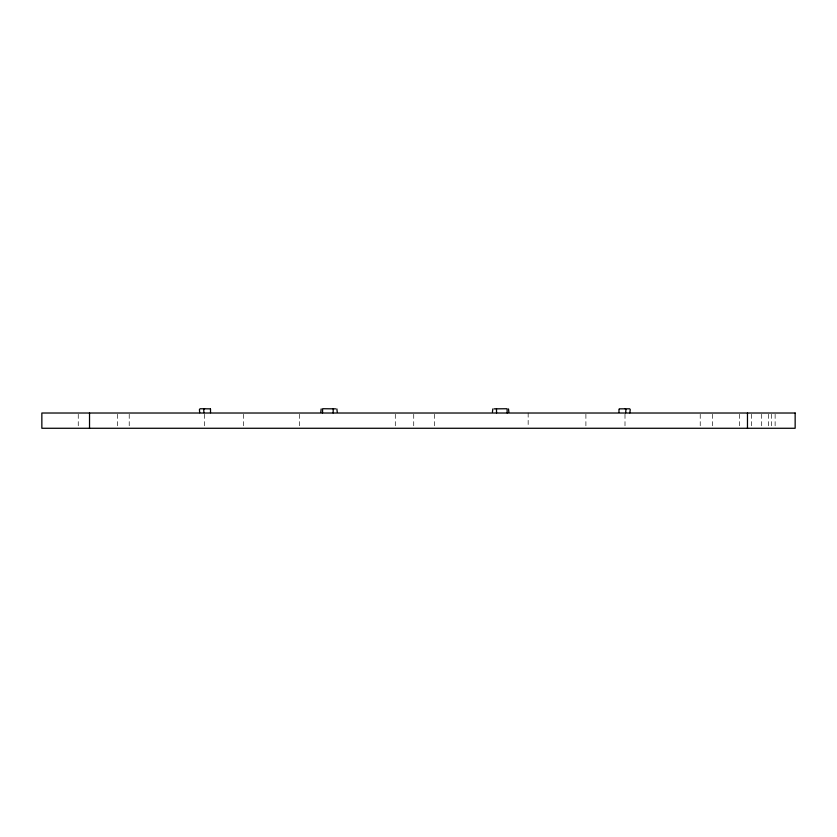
<?xml version="1.0" encoding="UTF-8"?>
<svg xmlns="http://www.w3.org/2000/svg" width="837" height="837" viewBox="0 0 837 837"><rect width="100%" height="100%" fill="white"/><g stroke="black" fill="none" stroke-linecap="round" stroke-linejoin="round"><path stroke-width="0.63" stroke-dasharray="4.18 3.14" d="M775.125 414.284L775.125 428.272M771.39 414.284L771.39 428.272M768.45 414.284L768.45 428.272M761.701 414.284L761.701 428.272M751.427 414.284L751.427 428.272M739.322 414.284L739.322 428.272M712.339 414.284L712.339 428.272M700.224 414.284L700.224 428.272M624.998 414.284L624.998 428.272M585.9 414.284L585.9 428.272M528.157 413.018L528.157 427.006M434.382 414.284L434.382 428.272M413.729 414.284L413.729 427.006M395.294 414.284L395.294 428.272M299.311 414.284L299.311 427.006M243.536 414.284L243.536 428.272M204.437 414.284L204.437 428.272M129.212 414.284L129.212 428.272M117.337 414.284L117.337 428.272M78.249 414.284L78.249 428.272"/><path stroke-width="1.26" d="M618.972 409.314L618.972 412.432M494.102 408.854L507.076 408.738L507.17 412.944M496.561 412.944L496.467 408.738M210.516 412.735L210.516 409.011M492.815 408.927L492.438 412.066M625.626 412.819L625.961 409.555L625.093 408.728M321.178 408.927L320.801 412.066M629.822 412.892L630.261 409.68L629.717 408.801L619.338 408.854M333.252 408.728L333.116 412.944M204.584 408.728L203.715 409.555L203.966 412.735M210.338 408.854L200.074 408.759L199.426 409.555L199.677 412.735M508.498 408.927L508.875 412.066M336.861 408.927L337.238 412.066M335.574 408.854L322.643 408.728L322.507 412.944M747.472 413.018L747.472 428.272M89.528 413.018L89.528 428.272M795.15 413.018L41.85 413.018L41.85 428.272L795.15 428.272L795.15 413.018"/></g></svg>
